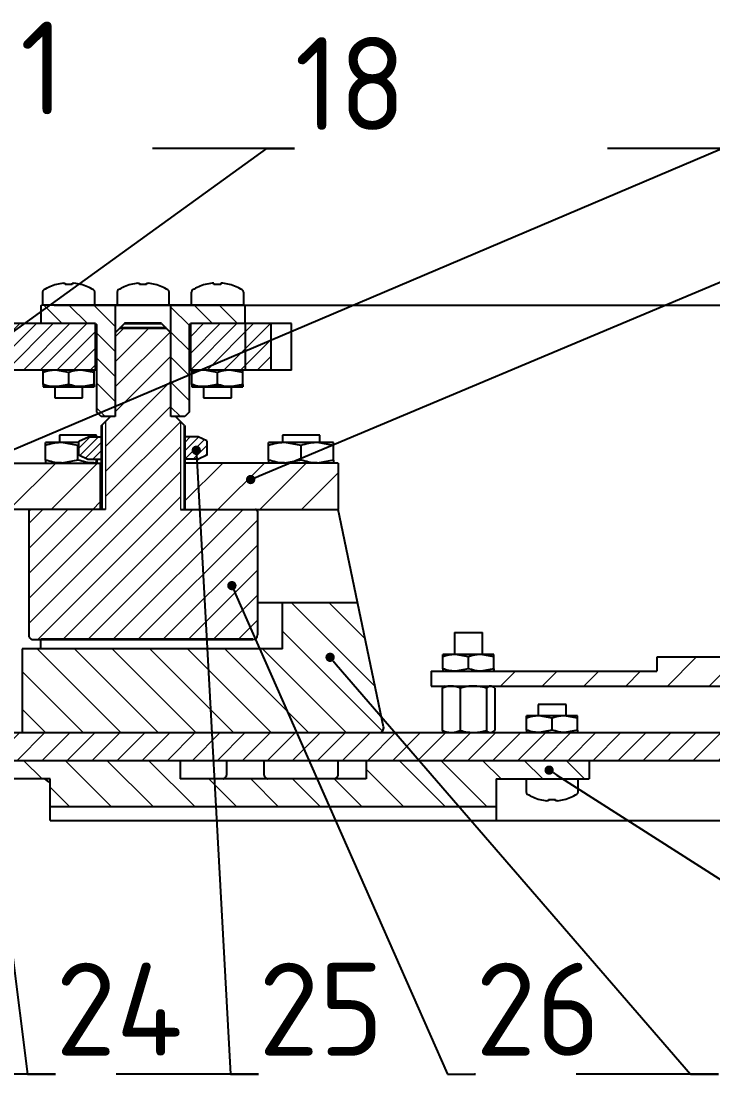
# Model space of a CAD drawing. Header units: millimetres. Extents: x 1005 to 1414, y 863 to 1244.
# Drawn here: x 1207.5 to 1281.9, y 945.6 to 1060.1 of the extents above; entities that cross this region are included whole.
import ezdxf
from ezdxf import colors
from ezdxf.entities.mleader import LeaderData, LeaderLine
from ezdxf.math import Vec2, Vec3

# ---------------------------------------------------------------- set-up
doc = ezdxf.new("R2010")
doc.units = ezdxf.units.MM
doc.linetypes.add('AM_ISO08W050', pattern=[18, 12, -1.5, 3, -1.5])
for name, color, linetype, lineweight in [('AM_10', 7, 'AM_ISO08W050', 35), ('Nét mảnh', 130, 'Continuous', 13), ('Nét đậm', 7, 'Continuous', 35)]:
    doc.layers.add(name, color=color, linetype=linetype, lineweight=lineweight)
doc.styles.add('MtXpl_TCVN_7284', font='')
doc.styles.get('MtXpl_TCVN_7284').set_extended_font_data('TCVN 7284')
doc.dimstyles.new('ISO-25$0', dxfattribs={"dimtxt": 4.375, "dimasz": 2.5, "dimexe": 1.25, "dimexo": 0.625, "dimtad": 1, "dimtxsty": 'Standard', "dimblk": 'OPEN30', "dimcen": 2.5, "dimadec": 0, "dimazin": 0, "dimtfac": 1, "dimtmove": 0, "dimatfit": 3, "dimldrblk": 'OPEN30', "dimfxl": 1, "dimarcsym": 0})
pattern_1 = [(45, (-18185.877, -4182.3296), (-2.24506403, 2.24506403), [])]
pattern_2 = [(45, (-18185.8771, -4182.3296), (-1.34703842, 1.34703842), [])]

# ---------------------------------------------------------------- blocks, each defined once
blk = doc.blocks.new('_Dot')
at = {"color": 0, "linetype": 'ByBlock', "lineweight": -2}
blk.add_line((-0.5, 0), (-1, 0), dxfattribs=at)
at = {"color": 0, "linetype": 'ByBlock', "const_width": 0.5}
blk.add_lwpolyline([(-0.25, 0, 1), (0.25, 0, 1)], format="xyb", close=True, dxfattribs=at)
blk = doc.blocks.new('_Open30')
at = {"color": 0, "linetype": 'ByBlock', "lineweight": -2}
for p, q in [((-1, 0.268), (0, 0)), ((0, 0), (-1, -0.268)), ((0, 0), (-1, 0))]:
    blk.add_line(p, q, dxfattribs=at)
blk = doc.blocks.new('*D22')
at = {"layer": 'Defpoints', "color": 0, "transparency": 16777216}
for p in [(1209.85, 1029.53), (1411.21, 1029.53), (1210.65, 974.06)]:
    blk.add_point(p, dxfattribs=at)
at = {"layer": 'Nét mảnh', "color": 0, "lineweight": -2, "transparency": 16777216}
for p, q in [((1211.1, 1029.53), (1413.71, 1029.53)), ((1411.21, 979.06), (1411.21, 1024.53)), ((1211.9, 974.06), (1413.71, 974.06))]:
    blk.add_line(p, q, dxfattribs=at)
at = {"layer": 'Nét mảnh', "color": 0, "lineweight": -2, "transparency": 16777216, "xscale": 5, "yscale": 5, "zscale": 5}
for p, rotation in [((1411.21, 1029.53), 90), ((1411.21, 974.06), 270)]:
    blk.add_blockref('_Open30', p, dxfattribs=dict(at, rotation=rotation))
at = {"layer": 'Nét mảnh', "color": 0, "transparency": 16777216, "insert": (1406.46, 1001.8), "char_height": 8.75, "attachment_point": 5, "rotation": 90}
blk.add_mtext('{\\fTCVN 7284|b0|i0|c0|p34;\\H0.8x;56}', dxfattribs=at)

msp = doc.modelspace()

# ---------------------------------------------------------------- hatches: boundary and pattern name
at = {"layer": 'Nét mảnh', "true_color": 0x000000}
h = msp.add_hatch(dxfattribs=at)
h.set_pattern_fill('ANSI31', color=18, scale=0.6, angle=90)
h.set_pattern_definition([(135, (-18185.8771, -4182.3296), (-1.34703842, -1.34703842), [])])
h.paths.add_polyline_path([(1217.648, 1029.53), (1209.748, 1029.53), (1209.648, 1029.43), (1209.648, 1027.63), (1209.748, 1027.53), (1215.548, 1027.53), (1215.648, 1027.43), (1215.648, 1018.03), (1216.148, 1017.53), (1217.648, 1017.53)])
h.paths.add_polyline_path([(1231.648, 1029.43), (1231.548, 1029.53), (1223.648, 1029.53), (1223.648, 1017.53), (1225.148, 1017.53), (1225.648, 1018.03), (1225.648, 1027.43), (1225.748, 1027.53), (1231.548, 1027.53), (1231.648, 1027.63)])
h = msp.add_hatch(dxfattribs=at)
h.set_pattern_fill('ANSI31', color=18, scale=0.4)
h.set_pattern_definition([(45, (-18185.8771, -4182.3296), (-0.89802561, 0.89802561), [])])
h.paths.add_polyline_path([(1215.548, 1027.53), (1205.648, 1027.53), (1205.648, 1022.53), (1215.548, 1022.53)])
h.paths.add_polyline_path([(1234.397, 1027.53), (1225.748, 1027.53), (1225.748, 1022.53), (1234.397, 1022.53)])
h = msp.add_hatch(dxfattribs=at)
h.set_pattern_fill('ANSI31', color=18, scale=0.6)
h.set_pattern_definition(pattern_2)
edge = h.paths.add_edge_path()
edge.add_line((1224.671, 1017.007), (1224.148, 1017.53))
edge.add_line((1224.148, 1017.53), (1223.648, 1017.53))
edge.add_line((1223.648, 1017.53), (1223.648, 1026.53))
edge.add_line((1223.648, 1026.53), (1223.148, 1027.03))
edge.add_line((1223.148, 1027.03), (1218.148, 1027.03))
edge.add_line((1218.148, 1027.03), (1217.648, 1026.53))
edge.add_line((1217.648, 1026.53), (1217.648, 1017.53))
edge.add_line((1217.648, 1017.53), (1217.148, 1017.53))
edge.add_line((1217.148, 1017.53), (1216.625, 1017.007))
edge.add_line((1216.625, 1017.007), (1216.625, 1007.53))
edge.add_line((1216.625, 1007.53), (1208.589, 1007.53))
edge.add_spline(control_points=[(1208.589, 1007.53), (1208.573, 1007.529), (1208.542, 1007.527), (1208.499, 1007.51), (1208.463, 1007.487), (1208.425, 1007.45), (1208.395, 1007.397), (1208.391, 1007.351), (1208.389, 1007.33)], knot_values=[0, 0, 0, 0, 0.152998, 0.298048, 0.4351505, 0.5643079, 0.7978191, 1, 1, 1, 1], degree=3, periodic=0)
edge.add_line((1208.389, 1007.33), (1208.389, 993.832))
edge.add_arc((1208.848, 994.03), 0.5, 203.2829, 270)
edge.add_line((1208.848, 993.53), (1209.648, 993.53))
edge.add_line((1209.648, 993.53), (1232.448, 993.53))
edge.add_arc((1232.448, 994.03), 0.5, 270, 360)
edge.add_line((1232.948, 994.03), (1232.948, 1007.33))
edge.add_arc((1232.748, 1007.33), 0.2, 0, 90)
edge.add_line((1232.748, 1007.53), (1224.671, 1007.53))
edge.add_line((1224.671, 1007.53), (1224.671, 1017.007))
h = msp.add_hatch(dxfattribs=at)
h.set_pattern_fill('ANSI31', color=18, scale=0.2)
h.set_pattern_definition([(45, (-18185.8771, -4182.3296), (-0.449012806, 0.449012806), [])])
h.paths.add_polyline_path([(1216.194, 1015.33), (1214.742, 1015.33, 0.1095178), (1214.7, 1015.321), (1213.793, 1014.898, 0.2914734), (1213.735, 1014.807), (1213.735, 1013.453, 0.2914734), (1213.793, 1013.362), (1214.7, 1012.939, 0.1095178), (1214.742, 1012.93), (1216.194, 1012.93)])
h.paths.add_polyline_path([(1227.561, 1014.807, 0.2914734), (1227.503, 1014.898), (1226.576, 1015.33), (1226.554, 1015.33), (1225.102, 1015.33), (1225.102, 1012.93), (1226.554, 1012.93, 0.1095178), (1226.596, 1012.939), (1227.503, 1013.362, 0.2914734), (1227.561, 1013.453)])
h = msp.add_hatch(dxfattribs=at)
h.set_pattern_fill('ANSI31', color=18)
h.set_pattern_definition(pattern_1)
h.paths.add_polyline_path([(1216.048, 1012.53), (1199.848, 1012.53, -0.4142136), (1200.148, 1012.23), (1200.148, 1007.53), (1216.048, 1007.53)])
h.paths.add_polyline_path([(1181.148, 1012.23, -0.4142136), (1181.448, 1012.53), (1176.772, 1012.53), (1175.015, 1007.53), (1181.148, 1007.53)])
h.paths.add_polyline_path([(1241.648, 1012.53), (1226.152, 1012.53), (1225.355, 1007.53), (1241.648, 1007.53)])
h.paths.add_polyline_path([(1226.152, 1012.53), (1225.102, 1012.53), (1225.102, 1007.53), (1225.355, 1007.53)])
h = msp.add_hatch(dxfattribs=at)
h.set_pattern_fill('ANSI31', color=18, scale=0.9, angle=90)
h.set_pattern_definition([(135, (-18185.877, -4182.3296), (-2.02055763, -2.02055763), [])])
h.paths.add_polyline_path([(1227.546, 992.53), (1228.041, 983.53), (1246.033, 983.53, 0.4757351), (1246.523, 984.132), (1243.731, 997.53), (1235.648, 997.53), (1235.648, 992.53)])
h.paths.add_polyline_path([(1207.648, 992.53), (1207.648, 983.53), (1228.041, 983.53), (1227.546, 992.53)])
h = msp.add_hatch(dxfattribs=at)
h.set_pattern_fill('ANSI31', color=18)
h.set_pattern_definition(pattern_1)
h.paths.add_polyline_path([(1328.713, 991.621), (1306.835, 991.621), (1306.835, 991.601), (1306.638, 991.601), (1306.284, 991.602), (1306.284, 991.601), (1306.043, 991.601), (1304.912, 991.602), (1304.912, 991.601), (1299.885, 991.601), (1298.753, 991.602), (1298.753, 991.601), (1298.512, 991.601), (1298.159, 991.602), (1298.159, 991.601), (1297.962, 991.601), (1275.906, 991.621), (1275.906, 990.13), (1258.585, 990.13), (1257.8, 988.53), (1353.342, 988.53), (1354.102, 990.13), (1328.713, 990.13)])
h = msp.add_hatch(dxfattribs=at)
h.set_pattern_fill('ANSI31', color=18, scale=0.6)
h.set_pattern_definition(pattern_2)
h.paths.add_polyline_path([(1362.648, 983.53), (1244.864, 983.53), (1246.056, 980.53), (1362.648, 980.53)])
h.paths.add_polyline_path([(1244.864, 983.53), (1224.115, 983.53), (1223.286, 980.53), (1246.056, 980.53)])
h.paths.add_polyline_path([(1184.648, 983.53), (1177.18, 983.53), (1175.648, 981.686), (1175.648, 980.53), (1184.648, 980.53)])
h.paths.add_polyline_path([(1177.18, 983.53), (1175.648, 983.53), (1175.648, 981.686)], flags=17)
h.paths.add_polyline_path([(1224.115, 983.53), (1196.648, 983.53), (1196.648, 980.53), (1223.286, 980.53)])
h = msp.add_hatch(dxfattribs=at)
h.set_pattern_fill('ANSI31', color=18, angle=90)
h.set_pattern_definition([(135, (-18185.877, -4182.3296), (-2.24506403, -2.24506403), [])])
h.paths.add_polyline_path([(1268.648, 980.53), (1246.056, 980.53), (1248.044, 975.53), (1258.648, 975.53), (1258.648, 978.53), (1268.648, 978.53)])
h.paths.add_polyline_path([(1246.056, 980.53), (1244.648, 980.53), (1244.648, 978.53), (1224.648, 978.53), (1224.648, 980.53), (1223.286, 980.53), (1221.904, 975.53), (1248.044, 975.53)])
h.paths.add_polyline_path([(1223.286, 980.53), (1200.648, 980.53), (1200.648, 978.53), (1210.648, 978.53), (1210.648, 975.53), (1221.904, 975.53)])

# ---------------------------------------------------------------- linework, layer by layer
at = {"color": 18, "linetype": 'Continuous', "lineweight": 25, "true_color": 0x000000}
for p, q in [((1211.342, 1031.742), (1211.335, 1031.755)), ((1212.083, 1031.884), (1212.278, 1031.884)), ((1212.278, 1031.884), (1212.278, 1031.742)), ((1213.018, 1031.742), (1213.018, 1031.884)), ((1213.018, 1031.884), (1213.213, 1031.884)), ((1213.961, 1031.755), (1213.954, 1031.742)), ((1219.342, 1031.742), (1219.335, 1031.755)), ((1220.083, 1031.884), (1220.278, 1031.884)), ((1220.278, 1031.884), (1220.278, 1031.742)), ((1221.018, 1031.742), (1221.018, 1031.884)), ((1221.018, 1031.884), (1221.213, 1031.884)), ((1221.961, 1031.755), (1221.954, 1031.742)), ((1227.335, 1031.755), (1227.342, 1031.742)), ((1228.278, 1031.884), (1228.083, 1031.884)), ((1228.278, 1031.742), (1228.278, 1031.884)), ((1229.213, 1031.884), (1229.018, 1031.884)), ((1229.018, 1031.884), (1229.018, 1031.742)), ((1229.954, 1031.742), (1229.961, 1031.755)), ((1209.848, 1030.926), (1209.848, 1029.53)), ((1215.448, 1029.53), (1215.448, 1030.926)), ((1217.848, 1030.926), (1217.848, 1029.53)), ((1223.448, 1029.53), (1223.448, 1030.926)), ((1225.848, 1029.53), (1225.848, 1030.926)), ((1231.448, 1030.926), (1231.448, 1029.53)), ((1209.648, 1029.43), (1209.748, 1029.53)), ((1209.648, 1029.43), (1209.648, 1027.63)), ((1231.548, 1029.53), (1209.748, 1029.53)), ((1217.648, 1029.53), (1217.648, 1017.53)), ((1223.648, 1017.53), (1223.648, 1029.411)), ((1231.548, 1029.53), (1231.648, 1029.43)), ((1231.648, 1027.63), (1231.648, 1029.43)), ((1215.548, 1027.53), (1195.748, 1027.53)), ((1209.748, 1027.53), (1209.648, 1027.63)), ((1215.548, 1027.53), (1215.648, 1027.43)), ((1215.548, 1022.53), (1215.548, 1027.53)), ((1215.648, 1027.43), (1215.648, 1018.03)), ((1222.648, 1027.53), (1223.648, 1026.53)), ((1225.648, 1027.43), (1225.748, 1027.53)), ((1225.648, 1018.03), (1225.648, 1027.43)), ((1225.748, 1027.53), (1225.748, 1022.53)), ((1236.616, 1027.53), (1225.748, 1027.53)), ((1231.648, 1027.63), (1231.548, 1027.53)), ((1231.648, 1027.53), (1231.648, 1022.53)), ((1234.397, 1027.53), (1234.397, 1022.53)), ((1236.616, 1022.53), (1236.616, 1027.53)), ((1215.648, 1022.53), (1195.648, 1022.53)), ((1209.898, 1020.976), (1209.898, 1022.284)), ((1215.648, 1022.53), (1210.235, 1022.53)), ((1212.648, 1022.284), (1211.273, 1022.53)), ((1212.648, 1020.976), (1212.648, 1022.284)), ((1215.398, 1022.284), (1214.023, 1022.53)), ((1215.398, 1020.976), (1215.398, 1022.284)), ((1236.616, 1022.53), (1225.648, 1022.53)), ((1225.898, 1020.976), (1225.898, 1022.284)), ((1226.799, 1022.53), (1226.789, 1022.527)), ((1228.648, 1022.284), (1227.273, 1022.53)), ((1228.648, 1020.976), (1228.648, 1022.284)), ((1229.833, 1022.527), (1229.824, 1022.53)), ((1231.398, 1022.284), (1230.023, 1022.53)), ((1231.398, 1020.976), (1231.398, 1022.284)), ((1212.648, 1020.976), (1211.273, 1020.73)), ((1215.398, 1020.976), (1214.023, 1020.73)), ((1228.648, 1020.976), (1227.273, 1020.73)), ((1231.398, 1020.976), (1230.023, 1020.73)), ((1211.148, 1020.732), (1211.148, 1019.53)), ((1214.148, 1019.53), (1214.148, 1020.752)), ((1227.148, 1020.732), (1227.148, 1019.53)), ((1230.148, 1019.53), (1230.148, 1020.752)), ((1211.148, 1019.53), (1214.148, 1019.53)), ((1227.148, 1019.53), (1230.148, 1019.53)), ((1216.148, 1017.53), (1215.648, 1018.03)), ((1217.648, 1017.53), (1216.148, 1017.53)), ((1216.194, 1016.576), (1217.148, 1017.53)), ((1225.148, 1017.53), (1223.648, 1017.53)), ((1225.102, 1016.576), (1224.148, 1017.53)), ((1225.648, 1018.03), (1225.148, 1017.53)), ((1211.648, 1015.53), (1211.648, 1014.73)), ((1215.648, 1015.53), (1211.648, 1015.53)), ((1213.793, 1014.898), (1214.7, 1015.321)), ((1214.742, 1015.33), (1216.194, 1015.33)), ((1215.648, 1015.33), (1215.648, 1015.53)), ((1216.194, 1015.413), (1216.192, 1015.412)), ((1216.193, 1015.306), (1216.194, 1015.306)), ((1235.648, 1015.53), (1235.648, 1014.73)), ((1239.648, 1015.53), (1235.648, 1015.53)), ((1239.648, 1014.73), (1239.648, 1015.53)), ((1213.735, 1014.73), (1210.148, 1014.73)), ((1210.148, 1012.843), (1210.148, 1014.417)), ((1213.648, 1014.417), (1211.898, 1014.73)), ((1213.648, 1012.843), (1213.648, 1014.417)), ((1213.735, 1013.453), (1213.735, 1014.807)), ((1227.561, 1013.453), (1227.561, 1014.807)), ((1241.148, 1014.73), (1234.148, 1014.73)), ((1234.148, 1012.843), (1234.148, 1014.417)), ((1237.648, 1014.417), (1235.898, 1014.73)), ((1237.648, 1012.843), (1237.648, 1014.417)), ((1241.148, 1014.417), (1239.398, 1014.73)), ((1241.148, 1012.843), (1241.148, 1014.417)), ((1213.793, 1013.362), (1214.7, 1012.939)), ((1214.742, 1012.93), (1216.194, 1012.93)), ((1226.554, 1012.93), (1225.102, 1012.93)), ((1227.503, 1013.362), (1226.596, 1012.939)), ((1193.648, 1012.53), (1216.048, 1012.53)), ((1213.648, 1012.843), (1211.898, 1012.53)), ((1215.648, 1012.575), (1215.398, 1012.53)), ((1216.048, 1012.53), (1216.048, 1007.53)), ((1241.648, 1012.53), (1225.102, 1012.53)), ((1237.648, 1012.843), (1235.898, 1012.53)), ((1241.148, 1012.843), (1239.398, 1012.53)), ((1241.648, 1012.53), (1241.648, 1007.53)), ((1216.625, 1007.53), (1200.148, 1007.53)), ((1208.389, 993.832), (1208.389, 1007.33)), ((1224.671, 1007.53), (1241.648, 1007.53)), ((1232.948, 1007.33), (1232.948, 994.03)), ((1246.523, 984.132), (1241.648, 1007.53)), ((1232.948, 997.53), (1243.731, 997.53)), ((1235.648, 992.53), (1235.648, 997.53)), ((1208.848, 993.53), (1209.648, 993.53)), ((1209.648, 992.53), (1209.648, 993.53)), ((1254.148, 994.305), (1254.148, 991.93)), ((1254.148, 994.305), (1257.148, 994.305)), ((1257.148, 991.93), (1257.148, 994.305)), ((1207.648, 992.53), (1207.648, 983.53)), ((1235.648, 992.53), (1207.648, 992.53)), ((1258.398, 991.93), (1252.898, 991.93)), ((1252.898, 990.376), (1252.898, 991.684)), ((1255.648, 991.684), (1254.273, 991.93)), ((1255.648, 990.376), (1255.648, 991.684)), ((1258.398, 991.684), (1257.023, 991.93)), ((1258.398, 990.376), (1258.398, 991.684)), ((1275.906, 991.621), (1275.906, 990.13)), ((1328.713, 991.621), (1275.906, 991.621)), ((1251.648, 990.13), (1275.906, 990.13)), ((1251.648, 990.13), (1251.648, 988.53)), ((1255.648, 990.376), (1254.273, 990.13)), ((1258.398, 990.376), (1257.023, 990.13)), ((1251.648, 988.53), (1359.648, 988.53)), ((1252.82, 988.305), (1253.023, 988.446)), ((1252.82, 988.305), (1252.82, 983.755)), ((1253.148, 988.53), (1253.015, 988.453)), ((1254.873, 988.53), (1254.752, 988.305)), ((1254.752, 988.305), (1254.752, 983.755)), ((1257.579, 988.305), (1257.579, 983.755)), ((1258.281, 988.453), (1258.148, 988.53)), ((1258.475, 988.305), (1258.475, 983.755)), ((1263.148, 986.53), (1263.148, 985.33)), ((1266.148, 986.53), (1263.148, 986.53)), ((1266.148, 985.33), (1266.148, 986.53)), ((1267.398, 985.33), (1261.898, 985.33)), ((1261.898, 983.776), (1261.898, 985.084)), ((1264.648, 985.084), (1263.273, 985.33)), ((1264.648, 983.776), (1264.648, 985.084)), ((1267.398, 985.084), (1266.023, 985.33)), ((1267.398, 983.776), (1267.398, 985.084)), ((1175.648, 983.53), (1362.648, 983.53)), ((1253.022, 983.643), (1252.82, 983.755)), ((1253.015, 983.606), (1253.148, 983.53)), ((1254.752, 983.755), (1254.873, 983.53)), ((1258.148, 983.53), (1258.281, 983.606)), ((1264.648, 983.776), (1263.273, 983.53)), ((1267.398, 983.776), (1266.023, 983.53)), ((1175.648, 980.53), (1362.648, 980.53)), ((1224.648, 980.53), (1224.648, 978.53)), ((1229.648, 978.985), (1229.648, 980.53)), ((1233.648, 980.53), (1233.648, 978.985)), ((1241.648, 978.985), (1241.648, 980.53)), ((1244.648, 980.53), (1244.648, 978.53)), ((1268.648, 980.53), (1268.648, 978.53)), ((1210.648, 978.53), (1200.648, 978.53)), ((1210.648, 974.062), (1210.648, 978.53)), ((1244.648, 978.53), (1224.648, 978.53)), ((1258.648, 978.53), (1268.648, 978.53)), ((1258.648, 978.53), (1258.648, 974.062)), ((1261.848, 978.53), (1261.848, 977.133)), ((1267.448, 977.133), (1267.448, 978.53)), ((1263.335, 976.305), (1263.342, 976.318)), ((1264.278, 976.318), (1264.278, 976.176)), ((1265.018, 976.176), (1265.018, 976.318)), ((1265.954, 976.318), (1265.961, 976.305)), ((1258.648, 975.53), (1210.648, 975.53)), ((1264.278, 976.176), (1264.083, 976.176)), ((1265.213, 976.176), (1265.018, 976.176)), ((1210.648, 974.062), (1258.648, 974.062))]:
    msp.add_line(p, q, dxfattribs=at)
at = {"color": 18, "linetype": 'Continuous', "lineweight": 25, "true_color": 0x000000, "flags": 128}
for points in [[(1229.266, 978.53), (1229.287, 978.544), (1229.501, 978.695)], [(1233.795, 978.695), (1234.009, 978.544), (1234.03, 978.53)], [(1241.266, 978.53), (1241.287, 978.544), (1241.501, 978.695)]]:
    msp.add_lwpolyline(points, dxfattribs=at)
at = {"color": 18, "linetype": 'Continuous', "lineweight": 25, "true_color": 0x000000}
for centre, radius, start, end in [((1212.648, 1026.93), 5, 105.21928, 122.33603), ((1212.648, 1026.93), 4.986, 96.50342, 105.18786), ((1212.648, 1026.277), 5.477, 86.1266, 93.8734), ((1212.648, 1026.93), 4.986, 74.81214, 83.49658), ((1212.648, 1026.93), 5, 57.66397, 74.78072), ((1220.648, 1026.93), 5, 105.21928, 122.33603), ((1220.648, 1026.93), 4.986, 96.50342, 105.18786), ((1220.648, 1026.277), 5.477, 86.1266, 93.8734), ((1220.648, 1026.93), 4.986, 74.81214, 83.49658), ((1220.648, 1026.93), 5, 57.66397, 74.78072), ((1228.648, 1026.93), 5, 105.21928, 122.33603), ((1228.648, 1026.93), 4.986, 96.50342, 105.18786), ((1228.648, 1026.277), 5.477, 86.1266, 93.8734), ((1228.648, 1026.93), 4.986, 74.81214, 83.49658), ((1228.648, 1026.93), 5, 57.66397, 74.78072), ((1210.118, 1030.926), 0.27, 122.33603, 180), ((1215.178, 1030.926), 0.27, 0, 57.66397), ((1218.118, 1030.926), 0.27, 122.33603, 180), ((1223.178, 1030.926), 0.27, 0, 57.66397), ((1226.118, 1030.926), 0.27, 122.33603, 180), ((1231.178, 1030.926), 0.27, 0, 57.66397), ((1214.742, 1015.23), 0.1, 90, 115), ((1213.835, 1014.807), 0.1, 115, 180), ((1227.461, 1014.807), 0.1, 0, 65), ((1213.835, 1013.453), 0.1, 180, 245), ((1214.742, 1013.03), 0.1, 245, 270), ((1226.554, 1013.03), 0.1, 270, 295), ((1227.461, 1013.453), 0.1, 295, 0), ((1232.748, 1007.33), 0.2, 0, 90), ((1208.848, 994.03), 0.5, 203.2829, 270), ((1232.448, 994.03), 0.5, 270, 0), ((1246.033, 984.03), 0.5, 270, 11.76829), ((1213.648, 983.93), 6.5, 236.17784, 242.51357), ((1229.288, 978.985), 0.36, 306.35837, 0), ((1234.008, 978.985), 0.36, 180, 233.64163), ((1241.288, 978.985), 0.36, 306.35837, 0), ((1262.118, 977.133), 0.27, 180, 237.66397), ((1264.648, 981.13), 5, 237.66397, 254.78072), ((1264.648, 981.13), 4.986, 254.81214, 263.49658), ((1264.648, 981.783), 5.477, 266.1266, 273.8734), ((1264.648, 981.13), 4.986, 276.50342, 285.18786), ((1264.648, 981.13), 5, 285.21928, 302.33603), ((1267.178, 977.133), 0.27, 302.33603, 0)]:
    msp.add_arc(centre, radius, start, end, dxfattribs=at)
for points, knots in [([(1211.273, 1022.53), (1211.24, 1022.53), (1210.776, 1022.526), (1210.321, 1022.401), (1209.898, 1022.284)], [0, 0, 0, 0, 0.07015027, 1, 1, 1, 1]), ([(1209.898, 1022.284), (1209.898, 1022.321), (1209.898, 1022.465), (1209.898, 1022.502), (1209.898, 1022.53)], [0, 0, 0, 0, 0.2575513, 1, 1, 1, 1]), ([(1214.023, 1022.53), (1213.99, 1022.53), (1213.526, 1022.526), (1213.071, 1022.401), (1212.648, 1022.284)], [0, 0, 0, 0, 0.0701503, 1, 1, 1, 1]), ([(1215.398, 1022.284), (1215.398, 1022.321), (1215.398, 1022.465), (1215.398, 1022.502), (1215.398, 1022.53)], [0, 0, 0, 0, 0.25755135, 1, 1, 1, 1]), ([(1227.273, 1022.53), (1227.24, 1022.53), (1226.776, 1022.526), (1226.321, 1022.401), (1225.898, 1022.284)], [0, 0, 0, 0, 0.07015027, 1, 1, 1, 1]), ([(1225.898, 1022.284), (1225.898, 1022.321), (1225.898, 1022.465), (1225.898, 1022.502), (1225.898, 1022.53)], [0, 0, 0, 0, 0.2575513, 1, 1, 1, 1]), ([(1230.023, 1022.53), (1229.99, 1022.53), (1229.526, 1022.526), (1229.071, 1022.401), (1228.648, 1022.284)], [0, 0, 0, 0, 0.0701503, 1, 1, 1, 1]), ([(1231.398, 1022.284), (1231.398, 1022.321), (1231.398, 1022.465), (1231.398, 1022.502), (1231.398, 1022.53)], [0, 0, 0, 0, 0.25755135, 1, 1, 1, 1]), ([(1211.273, 1020.73), (1211.24, 1020.73), (1210.994, 1020.732), (1210.528, 1020.786), (1210.109, 1020.912), (1209.898, 1020.976)], [0, 0, 0, 0, 0.0700125, 0.5307444, 1, 1, 1, 1]), ([(1209.898, 1020.976), (1209.898, 1020.939), (1209.898, 1020.795), (1209.898, 1020.757), (1209.898, 1020.73)], [0, 0, 0, 0, 0.2575513, 1, 1, 1, 1]), ([(1214.023, 1020.73), (1213.99, 1020.73), (1213.526, 1020.734), (1213.071, 1020.859), (1212.648, 1020.976)], [0, 0, 0, 0, 0.0701503, 1, 1, 1, 1]), ([(1215.398, 1020.976), (1215.398, 1020.939), (1215.398, 1020.795), (1215.398, 1020.757), (1215.398, 1020.73)], [0, 0, 0, 0, 0.2575513, 1, 1, 1, 1]), ([(1227.273, 1020.73), (1227.24, 1020.73), (1226.994, 1020.732), (1226.528, 1020.786), (1226.109, 1020.912), (1225.898, 1020.976)], [0, 0, 0, 0, 0.0700125, 0.5307444, 1, 1, 1, 1]), ([(1225.898, 1020.976), (1225.898, 1020.939), (1225.898, 1020.795), (1225.898, 1020.757), (1225.898, 1020.73)], [0, 0, 0, 0, 0.2575513, 1, 1, 1, 1]), ([(1230.023, 1020.73), (1229.99, 1020.73), (1229.526, 1020.734), (1229.071, 1020.859), (1228.648, 1020.976)], [0, 0, 0, 0, 0.0701503, 1, 1, 1, 1]), ([(1231.398, 1020.976), (1231.398, 1020.939), (1231.398, 1020.795), (1231.398, 1020.757), (1231.398, 1020.73)], [0, 0, 0, 0, 0.2575513, 1, 1, 1, 1]), ([(1211.898, 1014.73), (1211.856, 1014.73), (1211.266, 1014.725), (1210.686, 1014.566), (1210.148, 1014.417)], [0, 0, 0, 0, 0.0701742, 1, 1, 1, 1]), ([(1210.148, 1014.417), (1210.148, 1014.465), (1210.148, 1014.648), (1210.148, 1014.695), (1210.148, 1014.73)], [0, 0, 0, 0, 0.2575513, 1, 1, 1, 1]), ([(1235.898, 1014.73), (1235.856, 1014.73), (1235.266, 1014.725), (1234.686, 1014.566), (1234.148, 1014.417)], [0, 0, 0, 0, 0.0701742, 1, 1, 1, 1]), ([(1234.148, 1014.417), (1234.148, 1014.465), (1234.148, 1014.648), (1234.148, 1014.695), (1234.148, 1014.73)], [0, 0, 0, 0, 0.2575513, 1, 1, 1, 1]), ([(1239.398, 1014.73), (1239.356, 1014.73), (1238.766, 1014.725), (1238.186, 1014.566), (1237.648, 1014.417)], [0, 0, 0, 0, 0.0701742, 1, 1, 1, 1]), ([(1241.148, 1014.417), (1241.148, 1014.465), (1241.148, 1014.648), (1241.148, 1014.695), (1241.148, 1014.73)], [0, 0, 0, 0, 0.2575513, 1, 1, 1, 1]), ([(1211.898, 1012.53), (1211.856, 1012.53), (1211.266, 1012.535), (1210.686, 1012.694), (1210.148, 1012.843)], [0, 0, 0, 0, 0.0701742, 1, 1, 1, 1]), ([(1210.148, 1012.843), (1210.148, 1012.795), (1210.148, 1012.612), (1210.148, 1012.565), (1210.148, 1012.53)], [0, 0, 0, 0, 0.2575513, 1, 1, 1, 1]), ([(1215.398, 1012.53), (1215.356, 1012.53), (1214.766, 1012.535), (1214.186, 1012.694), (1213.648, 1012.843)], [0, 0, 0, 0, 0.0701742, 1, 1, 1, 1]), ([(1235.898, 1012.53), (1235.856, 1012.53), (1235.266, 1012.535), (1234.686, 1012.694), (1234.148, 1012.843)], [0, 0, 0, 0, 0.0701742, 1, 1, 1, 1]), ([(1234.148, 1012.843), (1234.148, 1012.795), (1234.148, 1012.612), (1234.148, 1012.565), (1234.148, 1012.53)], [0, 0, 0, 0, 0.2575513, 1, 1, 1, 1]), ([(1239.398, 1012.53), (1239.356, 1012.53), (1238.766, 1012.535), (1238.186, 1012.694), (1237.648, 1012.843)], [0, 0, 0, 0, 0.0701742, 1, 1, 1, 1]), ([(1241.148, 1012.843), (1241.148, 1012.795), (1241.148, 1012.612), (1241.148, 1012.565), (1241.148, 1012.53)], [0, 0, 0, 0, 0.2575513, 1, 1, 1, 1]), ([(1208.389, 1007.33), (1208.391, 1007.351), (1208.395, 1007.397), (1208.425, 1007.45), (1208.463, 1007.487), (1208.499, 1007.51), (1208.542, 1007.527), (1208.573, 1007.529), (1208.589, 1007.53)], [0, 0, 0, 0, 0.2021809, 0.4356921, 0.5648495, 0.701952, 0.847002, 1, 1, 1, 1]), ([(1254.273, 991.93), (1254.24, 991.93), (1253.776, 991.926), (1253.321, 991.801), (1252.898, 991.684)], [0, 0, 0, 0, 0.07015027, 1, 1, 1, 1]), ([(1252.898, 991.684), (1252.898, 991.721), (1252.898, 991.865), (1252.898, 991.902), (1252.898, 991.93)], [0, 0, 0, 0, 0.2575513, 1, 1, 1, 1]), ([(1257.023, 991.93), (1256.99, 991.93), (1256.526, 991.926), (1256.071, 991.801), (1255.648, 991.684)], [0, 0, 0, 0, 0.0701503, 1, 1, 1, 1]), ([(1258.398, 991.684), (1258.398, 991.721), (1258.398, 991.865), (1258.398, 991.902), (1258.398, 991.93)], [0, 0, 0, 0, 0.25755135, 1, 1, 1, 1]), ([(1254.273, 990.13), (1254.24, 990.13), (1253.994, 990.132), (1253.528, 990.186), (1253.109, 990.312), (1252.898, 990.376)], [0, 0, 0, 0, 0.0700125, 0.5307444, 1, 1, 1, 1]), ([(1252.898, 990.376), (1252.898, 990.339), (1252.898, 990.195), (1252.898, 990.157), (1252.898, 990.13)], [0, 0, 0, 0, 0.2575513, 1, 1, 1, 1]), ([(1257.023, 990.13), (1256.99, 990.13), (1256.526, 990.134), (1256.071, 990.259), (1255.648, 990.376)], [0, 0, 0, 0, 0.0701503, 1, 1, 1, 1]), ([(1258.398, 990.376), (1258.398, 990.339), (1258.398, 990.195), (1258.398, 990.157), (1258.398, 990.13)], [0, 0, 0, 0, 0.2575513, 1, 1, 1, 1]), ([(1254.752, 988.305), (1254.565, 988.375), (1254.213, 988.508), (1253.555, 988.562), (1253.105, 988.404), (1252.82, 988.305)], [0, 0, 0, 0, 0.2956528, 0.5552834, 1, 1, 1, 1]), ([(1257.579, 988.305), (1257.305, 988.375), (1256.79, 988.508), (1255.827, 988.562), (1255.168, 988.404), (1254.752, 988.305)], [0, 0, 0, 0, 0.2956528, 0.5552834, 1, 1, 1, 1]), ([(1258.475, 988.305), (1258.389, 988.375), (1258.225, 988.508), (1257.92, 988.562), (1257.711, 988.404), (1257.579, 988.305)], [0, 0, 0, 0, 0.2956528, 0.5552834, 1, 1, 1, 1]), ([(1263.273, 985.33), (1263.24, 985.33), (1262.776, 985.326), (1262.321, 985.201), (1261.898, 985.084)], [0, 0, 0, 0, 0.0701503, 1, 1, 1, 1]), ([(1261.898, 985.084), (1261.898, 985.121), (1261.898, 985.265), (1261.898, 985.302), (1261.898, 985.33)], [0, 0, 0, 0, 0.2575513, 1, 1, 1, 1]), ([(1266.023, 985.33), (1265.99, 985.33), (1265.526, 985.326), (1265.071, 985.201), (1264.648, 985.084)], [0, 0, 0, 0, 0.0701503, 1, 1, 1, 1]), ([(1267.398, 985.084), (1267.398, 985.121), (1267.398, 985.265), (1267.398, 985.302), (1267.398, 985.33)], [0, 0, 0, 0, 0.25755135, 1, 1, 1, 1]), ([(1252.82, 983.755), (1253.008, 983.684), (1253.36, 983.552), (1254.017, 983.498), (1254.468, 983.656), (1254.752, 983.755)], [0, 0, 0, 0, 0.2956528, 0.5552834, 1, 1, 1, 1]), ([(1254.752, 983.755), (1255.026, 983.684), (1255.541, 983.552), (1256.504, 983.498), (1257.163, 983.656), (1257.579, 983.755)], [0, 0, 0, 0, 0.29565284, 0.55528342, 1, 1, 1, 1]), ([(1257.579, 983.755), (1257.666, 983.684), (1257.83, 983.552), (1258.135, 983.498), (1258.344, 983.656), (1258.475, 983.755)], [0, 0, 0, 0, 0.2956528, 0.5552834, 1, 1, 1, 1]), ([(1263.273, 983.53), (1263.24, 983.53), (1262.994, 983.532), (1262.528, 983.586), (1262.109, 983.712), (1261.898, 983.776)], [0, 0, 0, 0, 0.0700125, 0.5307444, 1, 1, 1, 1]), ([(1261.898, 983.776), (1261.898, 983.739), (1261.898, 983.595), (1261.898, 983.557), (1261.898, 983.53)], [0, 0, 0, 0, 0.2575513, 1, 1, 1, 1]), ([(1266.023, 983.53), (1265.99, 983.53), (1265.526, 983.534), (1265.071, 983.659), (1264.648, 983.776)], [0, 0, 0, 0, 0.0701503, 1, 1, 1, 1]), ([(1267.398, 983.776), (1267.398, 983.739), (1267.398, 983.595), (1267.398, 983.557), (1267.398, 983.53)], [0, 0, 0, 0, 0.2575513, 1, 1, 1, 1])]:
    msp.add_open_spline(points, degree=3, knots=knots, dxfattribs=at)
at = {"layer": 'Nét mảnh', "color": 18, "true_color": 0x000000}
for p, q in [((1218.648, 1027.53), (1218.648, 1027.53)), ((1216.625, 1017.007), (1216.625, 1007.53)), ((1224.671, 1017.007), (1224.671, 1007.53))]:
    msp.add_line(p, q, dxfattribs=at)
at = {"layer": 'Nét đậm', "color": 18, "lineweight": 25, "true_color": 0x000000}
msp.add_line((1218.648, 1027.53), (1217.648, 1026.53), dxfattribs=at)
at = {"layer": 'Nét đậm', "color": 18, "true_color": 0x000000}
for p, q in [((1223.148, 1027.03), (1218.148, 1027.03)), ((1222.648, 1027.53), (1218.648, 1027.53)), ((1215.398, 1020.73), (1209.898, 1020.73)), ((1231.398, 1020.73), (1225.898, 1020.73)), ((1216.194, 1016.576), (1216.194, 1007.53)), ((1225.102, 1016.576), (1225.102, 1007.53)), ((1226.554, 1015.33), (1226.576, 1015.33)), ((1215.648, 1012.93), (1215.648, 1012.575)), ((1232.448, 993.53), (1209.648, 993.53))]:
    msp.add_line(p, q, dxfattribs=at)
at = {"layer": 'Nét đậm', "color": 18, "linetype": 'Continuous', "lineweight": 25, "true_color": 0x000000}
for p, q in [((1226.554, 1015.33), (1225.102, 1015.33)), ((1227.503, 1014.898), (1226.576, 1015.33))]:
    msp.add_line(p, q, dxfattribs=at)

# ---------------------------------------------------------------- texts
at = {"layer": 'AM_10', "color": 18, "true_color": 0x000000, "insert": (1195.632, 1055.035), "char_height": 10, "attachment_point": 5, "style": 'MtXpl_TCVN_7284'}
msp.add_mtext('TL 1:1', dxfattribs=at)

# ---------------------------------------------------------------- dimensions: what is measured, and where the dimension line sits
at = {"layer": 'Nét mảnh', "color": 18, "true_color": 0x000000}
dim = msp.add_linear_dim(base=(1411.207, 1029.53), p1=(1210.648, 974.062), p2=(1209.848, 1029.53), angle=90, text='{\\fTCVN 7284|b0|i0|c0|p34;\\H0.8x;56}', dimstyle='ISO-25$0', override={"dimscale": 2}, dxfattribs=at)
dim.commit()
dim.dimension.update_dxf_attribs({"geometry": '*D22', "text_midpoint": (1406.457, 1001.796)})

# ---------------------------------------------------------------- leaders
ml = msp.add_multileader_mtext('Standard', dxfattribs=at)
ml.set_content('18', color=(0, 0, 0), style='MtXpl_TCVN_7284')
ml.set_leader_properties()
ml.set_arrow_properties(name='DOT')
ml.build(insert=Vec2(0, 0))
ml.multileader.update_dxf_attribs({"text_left_attachment_type": 5, "text_right_attachment_type": 5, "dogleg_length": 3, "arrow_head_size": 1})
ctx = ml.context
ctx.base_point, ctx.char_height, ctx.arrow_head_size, ctx.landing_gap_size, ctx.plane_origin = Vec3(1236.954, 1046.358), 10, 1, 0, Vec3(1186.605, 1010.745)
ctx.left_attachment, ctx.right_attachment = 5, 5
notes = []
notes.append((ctx, [(1, (1, 1, 0), (1233.954, 1046.358), (1, 0), 3, [(0, [(1190.791, 1015.195)], 0, [])])]))
ctx.mtext.insert, ctx.mtext.flow_direction = Vec3(1236.954, 1058.358), 5
ml = msp.add_multileader_mtext('Standard', dxfattribs=at)
ml.set_content('17', color=(0, 0, 0), style='MtXpl_TCVN_7284')
ml.set_leader_properties()
ml.set_arrow_properties(name='DOT')
ml.build(insert=Vec2(0, 0))
ml.multileader.update_dxf_attribs({"text_left_attachment_type": 5, "text_right_attachment_type": 5, "dogleg_length": 3, "arrow_head_size": 1})
ctx = ml.context
ctx.base_point, ctx.char_height, ctx.arrow_head_size, ctx.landing_gap_size, ctx.plane_origin = Vec3(1285.893, 1046.358), 10, 1, 0, Vec3(1190.734, 1022.485)
ctx.left_attachment, ctx.right_attachment = 5, 5
notes.append((ctx, [(0, (1, 1, 0), (1282.893, 1046.358), (1, 0), 3, [(0, [(1199.416, 1010.9)], 0, [])])]))
ctx.mtext.insert, ctx.mtext.flow_direction = Vec3(1285.893, 1058.358), 5
ml = msp.add_multileader_mtext('Standard', dxfattribs=at)
ml.set_content('16', color=(0, 0, 0), style='MtXpl_TCVN_7284')
ml.set_leader_properties()
ml.set_arrow_properties(name='DOT')
ml.build(insert=Vec2(0, 0))
ml.multileader.update_dxf_attribs({"text_left_attachment_type": 5, "text_right_attachment_type": 5, "dogleg_length": 3, "arrow_head_size": 1})
ctx = ml.context
ctx.base_point, ctx.char_height, ctx.arrow_head_size, ctx.landing_gap_size, ctx.plane_origin = Vec3(1319.869, 1046.358), 10, 1, 0, Vec3(1226.15, 1014.03)
ctx.left_attachment, ctx.right_attachment = 5, 5
notes.append((ctx, [(0, (1, 1, 0), (1316.869, 1046.358), (1, 0), 3, [(0, [(1232.223, 1010.751)], 0, [])])]))
ctx.mtext.insert, ctx.mtext.flow_direction = Vec3(1319.869, 1058.358), 5
ml = msp.add_multileader_mtext('Standard', dxfattribs=at)
ml.set_content('25', color=(0, 0, 0), style='MtXpl_TCVN_7284')
ml.set_leader_properties()
ml.set_arrow_properties(name='DOT')
ml.build(insert=Vec2(0, 0))
ml.multileader.update_dxf_attribs({"text_left_attachment_type": 5, "text_right_attachment_type": 5, "dogleg_length": 3, "arrow_head_size": 1})
ctx = ml.context
ctx.base_point, ctx.char_height, ctx.arrow_head_size, ctx.landing_gap_size, ctx.plane_origin = Vec3(1233.067, 946.745), 10, 1, 0, Vec3(1229.538, 1003.145)
ctx.left_attachment, ctx.right_attachment = 5, 5
notes.append((ctx, [(0, (1, 1, 0), (1230.067, 946.745), (1, 0), 3, [(0, [(1226.369, 1013.895)], 0, [])])]))
ctx.mtext.insert, ctx.mtext.flow_direction = Vec3(1233.067, 958.745), 5
ml = msp.add_multileader_mtext('Standard', dxfattribs=at)
ml.set_content('26', color=(0, 0, 0), style='MtXpl_TCVN_7284')
ml.set_leader_properties()
ml.set_arrow_properties(name='DOT')
ml.build(insert=Vec2(0, 0))
ml.multileader.update_dxf_attribs({"text_left_attachment_type": 5, "text_right_attachment_type": 5, "dogleg_length": 3, "arrow_head_size": 1})
ctx = ml.context
ctx.base_point, ctx.char_height, ctx.arrow_head_size, ctx.landing_gap_size, ctx.plane_origin = Vec3(1256.409, 946.745), 10, 1, 0, Vec3(1241.692, 991.511)
ctx.left_attachment, ctx.right_attachment = 5, 5
notes.append((ctx, [(0, (1, 1, 0), (1253.409, 946.745), (1, 0), 3, [(0, [(1230.203, 999.332)], 0, [])])]))
ctx.mtext.insert, ctx.mtext.width, ctx.mtext.flow_direction = Vec3(1256.409, 958.745), 0.12008, 5
ml = msp.add_multileader_mtext('Standard', dxfattribs=at)
ml.set_content('27', color=(0, 0, 0), style='MtXpl_TCVN_7284')
ml.set_leader_properties()
ml.set_arrow_properties(name='DOT')
ml.build(insert=Vec2(0, 0))
ml.multileader.update_dxf_attribs({"text_left_attachment_type": 5, "text_right_attachment_type": 5, "dogleg_length": 3, "arrow_head_size": 1})
ctx = ml.context
ctx.base_point, ctx.char_height, ctx.arrow_head_size, ctx.landing_gap_size, ctx.plane_origin = Vec3(1282.541, 946.745), 10, 1, 0, Vec3(1303.407, 977.067)
ctx.left_attachment, ctx.right_attachment = 5, 5
notes.append((ctx, [(1, (1, 1, 0), (1279.541, 946.745), (1, 0), 3, [(0, [(1240.769, 991.619)], 0, [])])]))
ctx.mtext.insert, ctx.mtext.flow_direction = Vec3(1282.541, 958.745), 5
ml = msp.add_multileader_mtext('Standard', dxfattribs=at)
ml.set_content('24', color=(0, 0, 0), style='MtXpl_TCVN_7284')
ml.set_leader_properties()
ml.set_arrow_properties(name='DOT')
ml.build(insert=Vec2(0, 0))
ml.multileader.update_dxf_attribs({"text_left_attachment_type": 5, "text_right_attachment_type": 5, "dogleg_length": 3, "arrow_head_size": 1})
ctx = ml.context
ctx.base_point, ctx.char_height, ctx.arrow_head_size, ctx.landing_gap_size, ctx.plane_origin = Vec3(1211.232, 946.745), 10, 1, 0, Vec3(1232.326, 978.384)
ctx.left_attachment, ctx.right_attachment = 5, 5
notes.append((ctx, [(1, (1, 1, 0), (1208.232, 946.745), (1, 0), 3, [(0, [(1203.309, 985.576)], 0, [])])]))
ctx.mtext.insert, ctx.mtext.flow_direction = Vec3(1211.232, 958.745), 5
ml = msp.add_multileader_mtext('Standard', dxfattribs=at)
ml.set_content('28', color=(0, 0, 0), style='MtXpl_TCVN_7284')
ml.set_leader_properties()
ml.set_arrow_properties(name='DOT')
ml.build(insert=Vec2(0, 0))
ml.multileader.update_dxf_attribs({"text_left_attachment_type": 5, "text_right_attachment_type": 5, "dogleg_length": 3, "arrow_head_size": 1})
ctx = ml.context
ctx.base_point, ctx.char_height, ctx.arrow_head_size, ctx.landing_gap_size, ctx.plane_origin = Vec3(1318.474, 946.745), 10, 1, 0, Vec3(1351.949, 986.074)
ctx.left_attachment, ctx.right_attachment = 5, 5
notes.append((ctx, [(0, (1, 1, 0), (1315.474, 946.745), (1, 0), 3, [(0, [(1264.33, 979.475)], 0, [])])]))
ctx.mtext.insert, ctx.mtext.flow_direction = Vec3(1318.474, 958.745), 5
for ctx, leaders in notes:
    for number, flags, end, landing, length, lines in leaders:
        leader = LeaderData()
        leader.index, (leader.has_last_leader_line, leader.has_dogleg_vector, leader.attachment_direction) = number, flags
        leader.last_leader_point, leader.dogleg_vector, leader.dogleg_length = Vec3(end), Vec3(landing), length
        for number, points, colour, breaks in lines:
            line = LeaderLine()
            line.index, line.vertices, line.color, line.breaks = number, Vec3.list(points), colors.encode_raw_color(colour), breaks
            leader.lines.append(line)
        ctx.leaders.append(leader)

doc.saveas('drawing.dxf')
